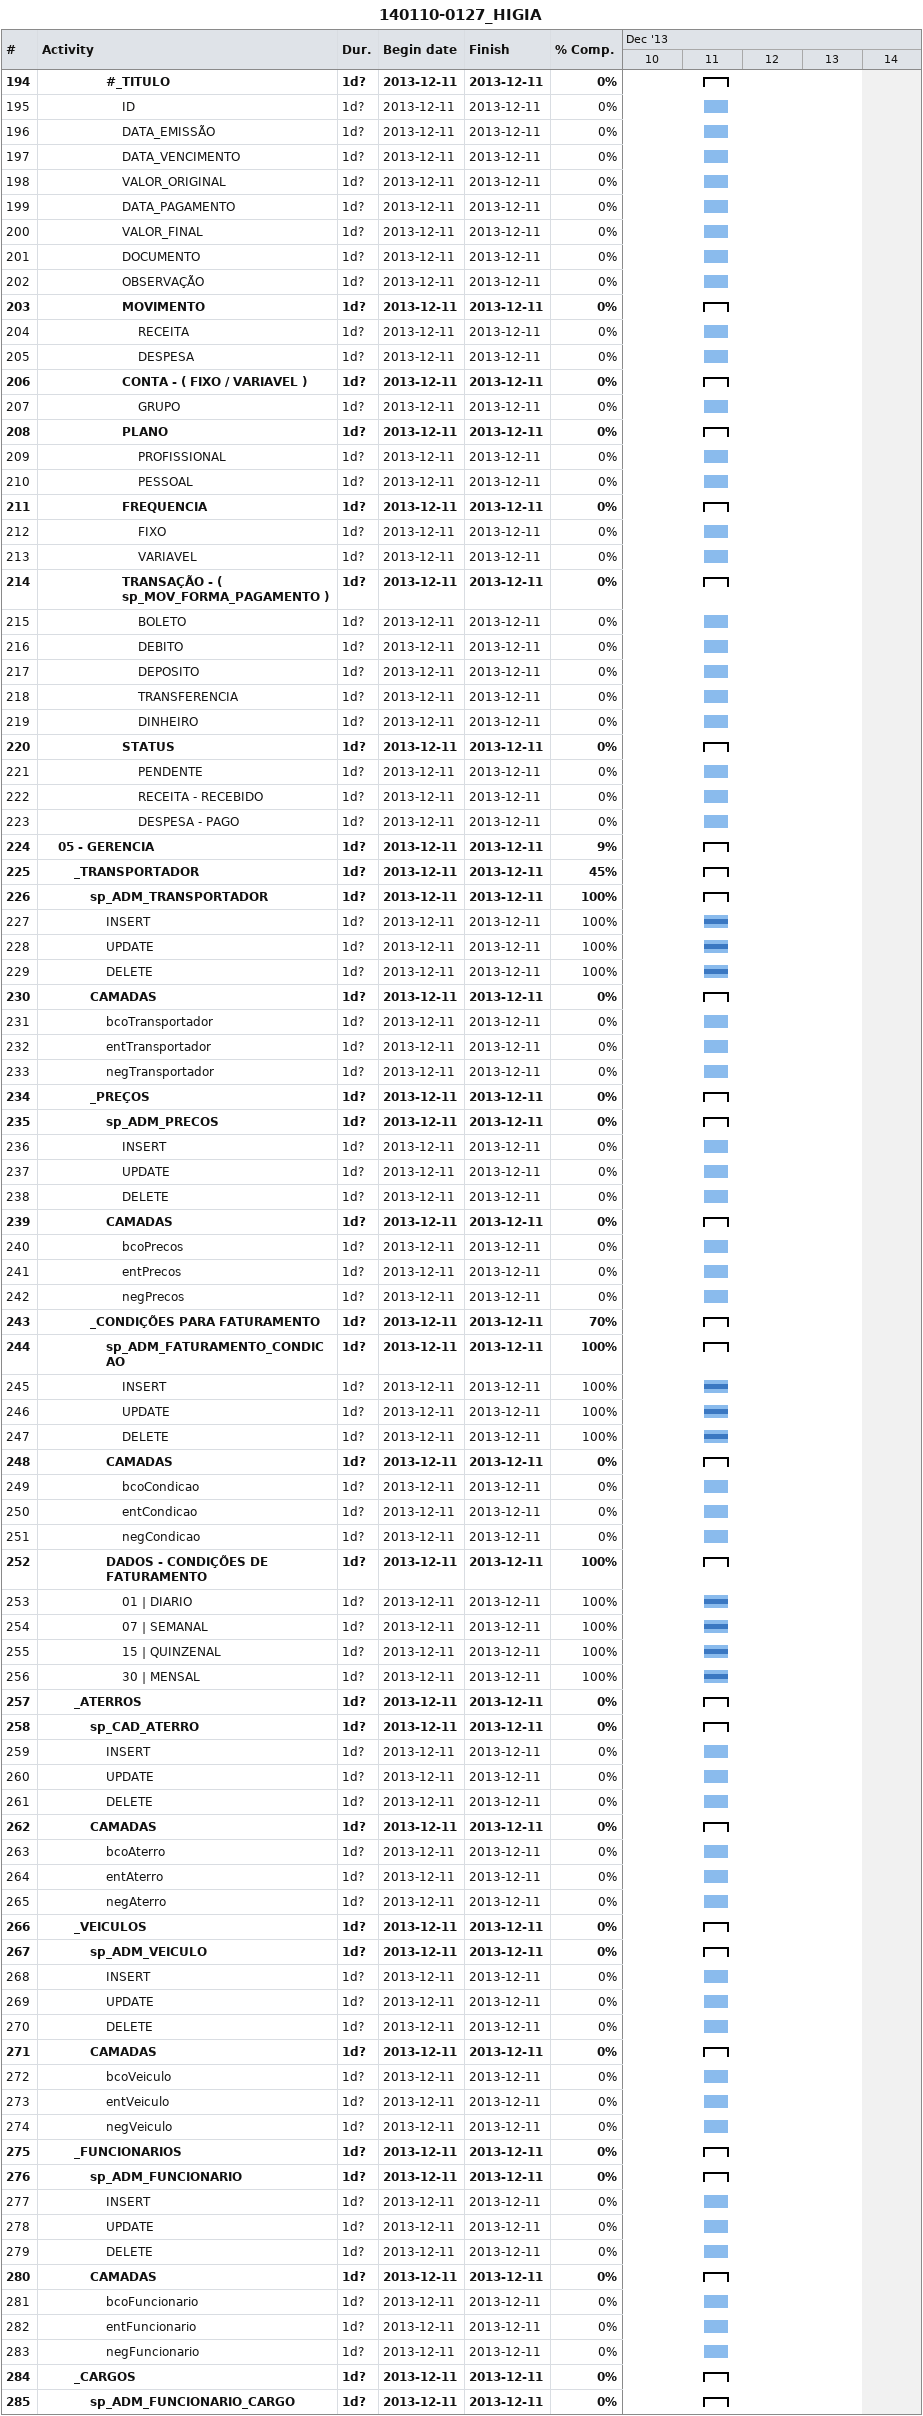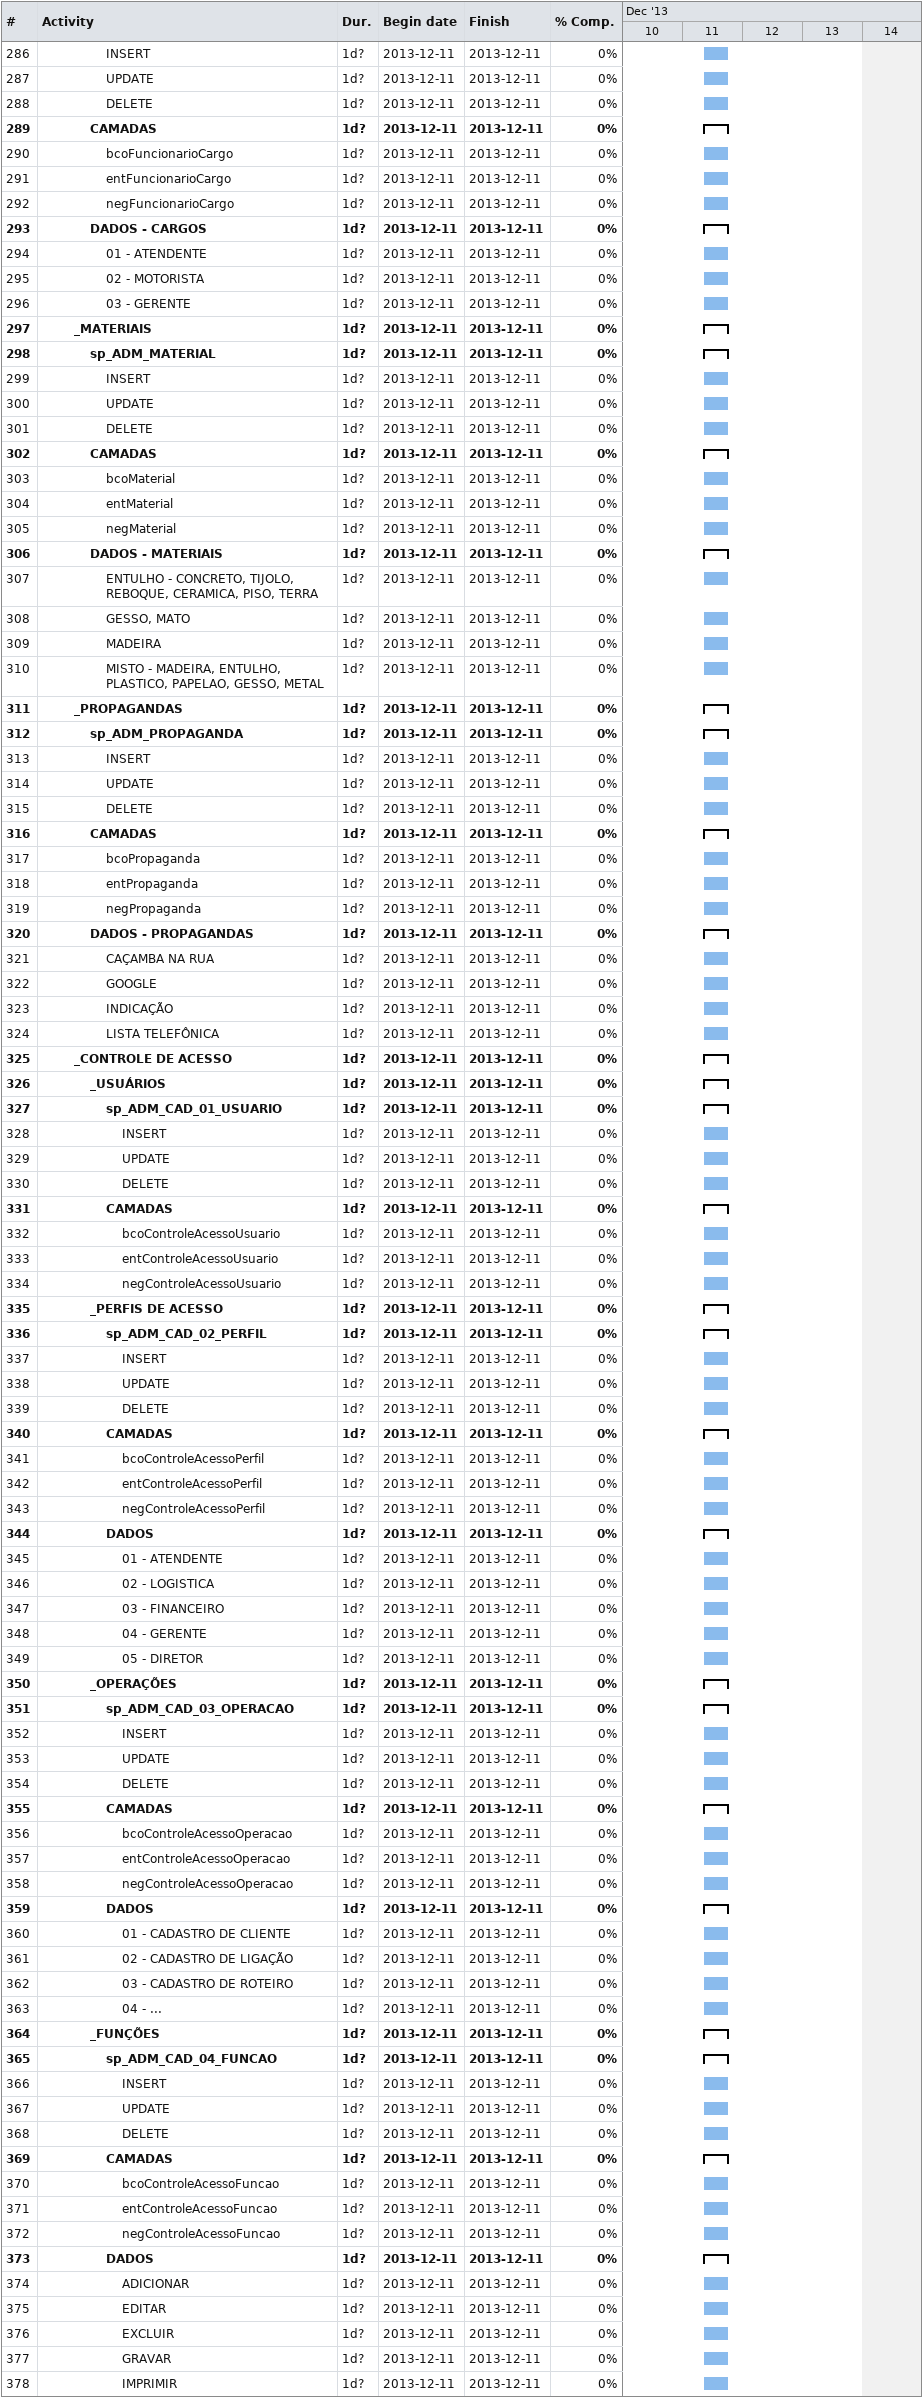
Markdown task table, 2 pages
140110-0127_HIGIA

| ID | Level | Task | Duration | Start | Finish | % complete |
|---|---|---|---|---|---|---|
| 194 | 5 | **#_TITULO** | 1d? | 2013-12-11 | 2013-12-11 | 0 |
| 195 | 6 | ID | 1d? | 2013-12-11 | 2013-12-11 | 0 |
| 196 | 6 | DATA_EMISSÃO | 1d? | 2013-12-11 | 2013-12-11 | 0 |
| 197 | 6 | DATA_VENCIMENTO | 1d? | 2013-12-11 | 2013-12-11 | 0 |
| 198 | 6 | VALOR_ORIGINAL | 1d? | 2013-12-11 | 2013-12-11 | 0 |
| 199 | 6 | DATA_PAGAMENTO | 1d? | 2013-12-11 | 2013-12-11 | 0 |
| 200 | 6 | VALOR_FINAL | 1d? | 2013-12-11 | 2013-12-11 | 0 |
| 201 | 6 | DOCUMENTO | 1d? | 2013-12-11 | 2013-12-11 | 0 |
| 202 | 6 | OBSERVAÇÃO | 1d? | 2013-12-11 | 2013-12-11 | 0 |
| 203 | 6 | **MOVIMENTO** | 1d? | 2013-12-11 | 2013-12-11 | 0 |
| 204 | 7 | RECEITA | 1d? | 2013-12-11 | 2013-12-11 | 0 |
| 205 | 7 | DESPESA | 1d? | 2013-12-11 | 2013-12-11 | 0 |
| 206 | 6 | **CONTA - ( FIXO / VARIAVEL )** | 1d? | 2013-12-11 | 2013-12-11 | 0 |
| 207 | 7 | GRUPO | 1d? | 2013-12-11 | 2013-12-11 | 0 |
| 208 | 6 | **PLANO** | 1d? | 2013-12-11 | 2013-12-11 | 0 |
| 209 | 7 | PROFISSIONAL | 1d? | 2013-12-11 | 2013-12-11 | 0 |
| 210 | 7 | PESSOAL | 1d? | 2013-12-11 | 2013-12-11 | 0 |
| 211 | 6 | **FREQUENCIA** | 1d? | 2013-12-11 | 2013-12-11 | 0 |
| 212 | 7 | FIXO | 1d? | 2013-12-11 | 2013-12-11 | 0 |
| 213 | 7 | VARIAVEL | 1d? | 2013-12-11 | 2013-12-11 | 0 |
| 214 | 6 | **TRANSAÇÃO - ( sp_MOV_FORMA_PAGAMENTO )** | 1d? | 2013-12-11 | 2013-12-11 | 0 |
| 215 | 7 | BOLETO | 1d? | 2013-12-11 | 2013-12-11 | 0 |
| 216 | 7 | DEBITO | 1d? | 2013-12-11 | 2013-12-11 | 0 |
| 217 | 7 | DEPOSITO | 1d? | 2013-12-11 | 2013-12-11 | 0 |
| 218 | 7 | TRANSFERENCIA | 1d? | 2013-12-11 | 2013-12-11 | 0 |
| 219 | 7 | DINHEIRO | 1d? | 2013-12-11 | 2013-12-11 | 0 |
| 220 | 6 | **STATUS** | 1d? | 2013-12-11 | 2013-12-11 | 0 |
| 221 | 7 | PENDENTE | 1d? | 2013-12-11 | 2013-12-11 | 0 |
| 222 | 7 | RECEITA - RECEBIDO | 1d? | 2013-12-11 | 2013-12-11 | 0 |
| 223 | 7 | DESPESA - PAGO | 1d? | 2013-12-11 | 2013-12-11 | 0 |
| 224 | 2 | **05 - GERENCIA** | 1d? | 2013-12-11 | 2013-12-11 | 9 |
| 225 | 3 | **_TRANSPORTADOR** | 1d? | 2013-12-11 | 2013-12-11 | 45 |
| 226 | 4 | **sp_ADM_TRANSPORTADOR** | 1d? | 2013-12-11 | 2013-12-11 | 100 |
| 227 | 5 | INSERT | 1d? | 2013-12-11 | 2013-12-11 | 100 |
| 228 | 5 | UPDATE | 1d? | 2013-12-11 | 2013-12-11 | 100 |
| 229 | 5 | DELETE | 1d? | 2013-12-11 | 2013-12-11 | 100 |
| 230 | 4 | **CAMADAS** | 1d? | 2013-12-11 | 2013-12-11 | 0 |
| 231 | 5 | bcoTransportador | 1d? | 2013-12-11 | 2013-12-11 | 0 |
| 232 | 5 | entTransportador | 1d? | 2013-12-11 | 2013-12-11 | 0 |
| 233 | 5 | negTransportador | 1d? | 2013-12-11 | 2013-12-11 | 0 |
| 234 | 4 | **_PREÇOS** | 1d? | 2013-12-11 | 2013-12-11 | 0 |
| 235 | 5 | **sp_ADM_PRECOS** | 1d? | 2013-12-11 | 2013-12-11 | 0 |
| 236 | 6 | INSERT | 1d? | 2013-12-11 | 2013-12-11 | 0 |
| 237 | 6 | UPDATE | 1d? | 2013-12-11 | 2013-12-11 | 0 |
| 238 | 6 | DELETE | 1d? | 2013-12-11 | 2013-12-11 | 0 |
| 239 | 5 | **CAMADAS** | 1d? | 2013-12-11 | 2013-12-11 | 0 |
| 240 | 6 | bcoPrecos | 1d? | 2013-12-11 | 2013-12-11 | 0 |
| 241 | 6 | entPrecos | 1d? | 2013-12-11 | 2013-12-11 | 0 |
| 242 | 6 | negPrecos | 1d? | 2013-12-11 | 2013-12-11 | 0 |
| 243 | 4 | **_CONDIÇÕES PARA FATURAMENTO** | 1d? | 2013-12-11 | 2013-12-11 | 70 |
| 244 | 5 | **sp_ADM_FATURAMENTO_CONDICAO** | 1d? | 2013-12-11 | 2013-12-11 | 100 |
| 245 | 6 | INSERT | 1d? | 2013-12-11 | 2013-12-11 | 100 |
| 246 | 6 | UPDATE | 1d? | 2013-12-11 | 2013-12-11 | 100 |
| 247 | 6 | DELETE | 1d? | 2013-12-11 | 2013-12-11 | 100 |
| 248 | 5 | **CAMADAS** | 1d? | 2013-12-11 | 2013-12-11 | 0 |
| 249 | 6 | bcoCondicao | 1d? | 2013-12-11 | 2013-12-11 | 0 |
| 250 | 6 | entCondicao | 1d? | 2013-12-11 | 2013-12-11 | 0 |
| 251 | 6 | negCondicao | 1d? | 2013-12-11 | 2013-12-11 | 0 |
| 252 | 5 | **DADOS - CONDIÇÕES DE FATURAMENTO** | 1d? | 2013-12-11 | 2013-12-11 | 100 |
| 253 | 6 | 01 \| DIARIO | 1d? | 2013-12-11 | 2013-12-11 | 100 |
| 254 | 6 | 07 \| SEMANAL | 1d? | 2013-12-11 | 2013-12-11 | 100 |
| 255 | 6 | 15 \| QUINZENAL | 1d? | 2013-12-11 | 2013-12-11 | 100 |
| 256 | 6 | 30 \| MENSAL | 1d? | 2013-12-11 | 2013-12-11 | 100 |
| 257 | 3 | **_ATERROS** | 1d? | 2013-12-11 | 2013-12-11 | 0 |
| 258 | 4 | **sp_CAD_ATERRO** | 1d? | 2013-12-11 | 2013-12-11 | 0 |
| 259 | 5 | INSERT | 1d? | 2013-12-11 | 2013-12-11 | 0 |
| 260 | 5 | UPDATE | 1d? | 2013-12-11 | 2013-12-11 | 0 |
| 261 | 5 | DELETE | 1d? | 2013-12-11 | 2013-12-11 | 0 |
| 262 | 4 | **CAMADAS** | 1d? | 2013-12-11 | 2013-12-11 | 0 |
| 263 | 5 | bcoAterro | 1d? | 2013-12-11 | 2013-12-11 | 0 |
| 264 | 5 | entAterro | 1d? | 2013-12-11 | 2013-12-11 | 0 |
| 265 | 5 | negAterro | 1d? | 2013-12-11 | 2013-12-11 | 0 |
| 266 | 3 | **_VEICULOS** | 1d? | 2013-12-11 | 2013-12-11 | 0 |
| 267 | 4 | **sp_ADM_VEICULO** | 1d? | 2013-12-11 | 2013-12-11 | 0 |
| 268 | 5 | INSERT | 1d? | 2013-12-11 | 2013-12-11 | 0 |
| 269 | 5 | UPDATE | 1d? | 2013-12-11 | 2013-12-11 | 0 |
| 270 | 5 | DELETE | 1d? | 2013-12-11 | 2013-12-11 | 0 |
| 271 | 4 | **CAMADAS** | 1d? | 2013-12-11 | 2013-12-11 | 0 |
| 272 | 5 | bcoVeiculo | 1d? | 2013-12-11 | 2013-12-11 | 0 |
| 273 | 5 | entVeiculo | 1d? | 2013-12-11 | 2013-12-11 | 0 |
| 274 | 5 | negVeiculo | 1d? | 2013-12-11 | 2013-12-11 | 0 |
| 275 | 3 | **_FUNCIONARIOS** | 1d? | 2013-12-11 | 2013-12-11 | 0 |
| 276 | 4 | **sp_ADM_FUNCIONARIO** | 1d? | 2013-12-11 | 2013-12-11 | 0 |
| 277 | 5 | INSERT | 1d? | 2013-12-11 | 2013-12-11 | 0 |
| 278 | 5 | UPDATE | 1d? | 2013-12-11 | 2013-12-11 | 0 |
| 279 | 5 | DELETE | 1d? | 2013-12-11 | 2013-12-11 | 0 |
| 280 | 4 | **CAMADAS** | 1d? | 2013-12-11 | 2013-12-11 | 0 |
| 281 | 5 | bcoFuncionario | 1d? | 2013-12-11 | 2013-12-11 | 0 |
| 282 | 5 | entFuncionario | 1d? | 2013-12-11 | 2013-12-11 | 0 |
| 283 | 5 | negFuncionario | 1d? | 2013-12-11 | 2013-12-11 | 0 |
| 284 | 3 | **_CARGOS** | 1d? | 2013-12-11 | 2013-12-11 | 0 |
| 285 | 4 | **sp_ADM_FUNCIONARIO_CARGO** | 1d? | 2013-12-11 | 2013-12-11 | 0 |
| 286 | 5 | INSERT | 1d? | 2013-12-11 | 2013-12-11 | 0 |
| 287 | 5 | UPDATE | 1d? | 2013-12-11 | 2013-12-11 | 0 |
| 288 | 5 | DELETE | 1d? | 2013-12-11 | 2013-12-11 | 0 |
| 289 | 4 | **CAMADAS** | 1d? | 2013-12-11 | 2013-12-11 | 0 |
| 290 | 5 | bcoFuncionarioCargo | 1d? | 2013-12-11 | 2013-12-11 | 0 |
| 291 | 5 | entFuncionarioCargo | 1d? | 2013-12-11 | 2013-12-11 | 0 |
| 292 | 5 | negFuncionarioCargo | 1d? | 2013-12-11 | 2013-12-11 | 0 |
| 293 | 4 | **DADOS - CARGOS** | 1d? | 2013-12-11 | 2013-12-11 | 0 |
| 294 | 5 | 01 - ATENDENTE | 1d? | 2013-12-11 | 2013-12-11 | 0 |
| 295 | 5 | 02 - MOTORISTA | 1d? | 2013-12-11 | 2013-12-11 | 0 |
| 296 | 5 | 03 - GERENTE | 1d? | 2013-12-11 | 2013-12-11 | 0 |
| 297 | 3 | **_MATERIAIS** | 1d? | 2013-12-11 | 2013-12-11 | 0 |
| 298 | 4 | **sp_ADM_MATERIAL** | 1d? | 2013-12-11 | 2013-12-11 | 0 |
| 299 | 5 | INSERT | 1d? | 2013-12-11 | 2013-12-11 | 0 |
| 300 | 5 | UPDATE | 1d? | 2013-12-11 | 2013-12-11 | 0 |
| 301 | 5 | DELETE | 1d? | 2013-12-11 | 2013-12-11 | 0 |
| 302 | 4 | **CAMADAS** | 1d? | 2013-12-11 | 2013-12-11 | 0 |
| 303 | 5 | bcoMaterial | 1d? | 2013-12-11 | 2013-12-11 | 0 |
| 304 | 5 | entMaterial | 1d? | 2013-12-11 | 2013-12-11 | 0 |
| 305 | 5 | negMaterial | 1d? | 2013-12-11 | 2013-12-11 | 0 |
| 306 | 4 | **DADOS - MATERIAIS** | 1d? | 2013-12-11 | 2013-12-11 | 0 |
| 307 | 5 | ENTULHO - CONCRETO, TIJOLO, REBOQUE, CERAMICA, PISO, TERRA | 1d? | 2013-12-11 | 2013-12-11 | 0 |
| 308 | 5 | GESSO, MATO | 1d? | 2013-12-11 | 2013-12-11 | 0 |
| 309 | 5 | MADEIRA | 1d? | 2013-12-11 | 2013-12-11 | 0 |
| 310 | 5 | MISTO - MADEIRA, ENTULHO, PLASTICO, PAPELAO, GESSO, METAL | 1d? | 2013-12-11 | 2013-12-11 | 0 |
| 311 | 3 | **_PROPAGANDAS** | 1d? | 2013-12-11 | 2013-12-11 | 0 |
| 312 | 4 | **sp_ADM_PROPAGANDA** | 1d? | 2013-12-11 | 2013-12-11 | 0 |
| 313 | 5 | INSERT | 1d? | 2013-12-11 | 2013-12-11 | 0 |
| 314 | 5 | UPDATE | 1d? | 2013-12-11 | 2013-12-11 | 0 |
| 315 | 5 | DELETE | 1d? | 2013-12-11 | 2013-12-11 | 0 |
| 316 | 4 | **CAMADAS** | 1d? | 2013-12-11 | 2013-12-11 | 0 |
| 317 | 5 | bcoPropaganda | 1d? | 2013-12-11 | 2013-12-11 | 0 |
| 318 | 5 | entPropaganda | 1d? | 2013-12-11 | 2013-12-11 | 0 |
| 319 | 5 | negPropaganda | 1d? | 2013-12-11 | 2013-12-11 | 0 |
| 320 | 4 | **DADOS - PROPAGANDAS** | 1d? | 2013-12-11 | 2013-12-11 | 0 |
| 321 | 5 | CAÇAMBA NA RUA | 1d? | 2013-12-11 | 2013-12-11 | 0 |
| 322 | 5 | GOOGLE | 1d? | 2013-12-11 | 2013-12-11 | 0 |
| 323 | 5 | INDICAÇÃO | 1d? | 2013-12-11 | 2013-12-11 | 0 |
| 324 | 5 | LISTA TELEFÔNICA | 1d? | 2013-12-11 | 2013-12-11 | 0 |
| 325 | 3 | **_CONTROLE DE ACESSO** | 1d? | 2013-12-11 | 2013-12-11 | 0 |
| 326 | 4 | **_USUÁRIOS** | 1d? | 2013-12-11 | 2013-12-11 | 0 |
| 327 | 5 | **sp_ADM_CAD_01_USUARIO** | 1d? | 2013-12-11 | 2013-12-11 | 0 |
| 328 | 6 | INSERT | 1d? | 2013-12-11 | 2013-12-11 | 0 |
| 329 | 6 | UPDATE | 1d? | 2013-12-11 | 2013-12-11 | 0 |
| 330 | 6 | DELETE | 1d? | 2013-12-11 | 2013-12-11 | 0 |
| 331 | 5 | **CAMADAS** | 1d? | 2013-12-11 | 2013-12-11 | 0 |
| 332 | 6 | bcoControleAcessoUsuario | 1d? | 2013-12-11 | 2013-12-11 | 0 |
| 333 | 6 | entControleAcessoUsuario | 1d? | 2013-12-11 | 2013-12-11 | 0 |
| 334 | 6 | negControleAcessoUsuario | 1d? | 2013-12-11 | 2013-12-11 | 0 |
| 335 | 4 | **_PERFIS DE ACESSO** | 1d? | 2013-12-11 | 2013-12-11 | 0 |
| 336 | 5 | **sp_ADM_CAD_02_PERFIL** | 1d? | 2013-12-11 | 2013-12-11 | 0 |
| 337 | 6 | INSERT | 1d? | 2013-12-11 | 2013-12-11 | 0 |
| 338 | 6 | UPDATE | 1d? | 2013-12-11 | 2013-12-11 | 0 |
| 339 | 6 | DELETE | 1d? | 2013-12-11 | 2013-12-11 | 0 |
| 340 | 5 | **CAMADAS** | 1d? | 2013-12-11 | 2013-12-11 | 0 |
| 341 | 6 | bcoControleAcessoPerfil | 1d? | 2013-12-11 | 2013-12-11 | 0 |
| 342 | 6 | entControleAcessoPerfil | 1d? | 2013-12-11 | 2013-12-11 | 0 |
| 343 | 6 | negControleAcessoPerfil | 1d? | 2013-12-11 | 2013-12-11 | 0 |
| 344 | 5 | **DADOS** | 1d? | 2013-12-11 | 2013-12-11 | 0 |
| 345 | 6 | 01 - ATENDENTE | 1d? | 2013-12-11 | 2013-12-11 | 0 |
| 346 | 6 | 02 - LOGISTICA | 1d? | 2013-12-11 | 2013-12-11 | 0 |
| 347 | 6 | 03 - FINANCEIRO | 1d? | 2013-12-11 | 2013-12-11 | 0 |
| 348 | 6 | 04 - GERENTE | 1d? | 2013-12-11 | 2013-12-11 | 0 |
| 349 | 6 | 05 - DIRETOR | 1d? | 2013-12-11 | 2013-12-11 | 0 |
| 350 | 4 | **_OPERAÇÕES** | 1d? | 2013-12-11 | 2013-12-11 | 0 |
| 351 | 5 | **sp_ADM_CAD_03_OPERACAO** | 1d? | 2013-12-11 | 2013-12-11 | 0 |
| 352 | 6 | INSERT | 1d? | 2013-12-11 | 2013-12-11 | 0 |
| 353 | 6 | UPDATE | 1d? | 2013-12-11 | 2013-12-11 | 0 |
| 354 | 6 | DELETE | 1d? | 2013-12-11 | 2013-12-11 | 0 |
| 355 | 5 | **CAMADAS** | 1d? | 2013-12-11 | 2013-12-11 | 0 |
| 356 | 6 | bcoControleAcessoOperacao | 1d? | 2013-12-11 | 2013-12-11 | 0 |
| 357 | 6 | entControleAcessoOperacao | 1d? | 2013-12-11 | 2013-12-11 | 0 |
| 358 | 6 | negControleAcessoOperacao | 1d? | 2013-12-11 | 2013-12-11 | 0 |
| 359 | 5 | **DADOS** | 1d? | 2013-12-11 | 2013-12-11 | 0 |
| 360 | 6 | 01 - CADASTRO DE CLIENTE | 1d? | 2013-12-11 | 2013-12-11 | 0 |
| 361 | 6 | 02 - CADASTRO DE LIGAÇÃO | 1d? | 2013-12-11 | 2013-12-11 | 0 |
| 362 | 6 | 03 - CADASTRO DE ROTEIRO | 1d? | 2013-12-11 | 2013-12-11 | 0 |
| 363 | 6 | 04 - ... | 1d? | 2013-12-11 | 2013-12-11 | 0 |
| 364 | 4 | **_FUNÇÕES** | 1d? | 2013-12-11 | 2013-12-11 | 0 |
| 365 | 5 | **sp_ADM_CAD_04_FUNCAO** | 1d? | 2013-12-11 | 2013-12-11 | 0 |
| 366 | 6 | INSERT | 1d? | 2013-12-11 | 2013-12-11 | 0 |
| 367 | 6 | UPDATE | 1d? | 2013-12-11 | 2013-12-11 | 0 |
| 368 | 6 | DELETE | 1d? | 2013-12-11 | 2013-12-11 | 0 |
| 369 | 5 | **CAMADAS** | 1d? | 2013-12-11 | 2013-12-11 | 0 |
| 370 | 6 | bcoControleAcessoFuncao | 1d? | 2013-12-11 | 2013-12-11 | 0 |
| 371 | 6 | entControleAcessoFuncao | 1d? | 2013-12-11 | 2013-12-11 | 0 |
| 372 | 6 | negControleAcessoFuncao | 1d? | 2013-12-11 | 2013-12-11 | 0 |
| 373 | 5 | **DADOS** | 1d? | 2013-12-11 | 2013-12-11 | 0 |
| 374 | 6 | ADICIONAR | 1d? | 2013-12-11 | 2013-12-11 | 0 |
| 375 | 6 | EDITAR | 1d? | 2013-12-11 | 2013-12-11 | 0 |
| 376 | 6 | EXCLUIR | 1d? | 2013-12-11 | 2013-12-11 | 0 |
| 377 | 6 | GRAVAR | 1d? | 2013-12-11 | 2013-12-11 | 0 |
| 378 | 6 | IMPRIMIR | 1d? | 2013-12-11 | 2013-12-11 | 0 |
